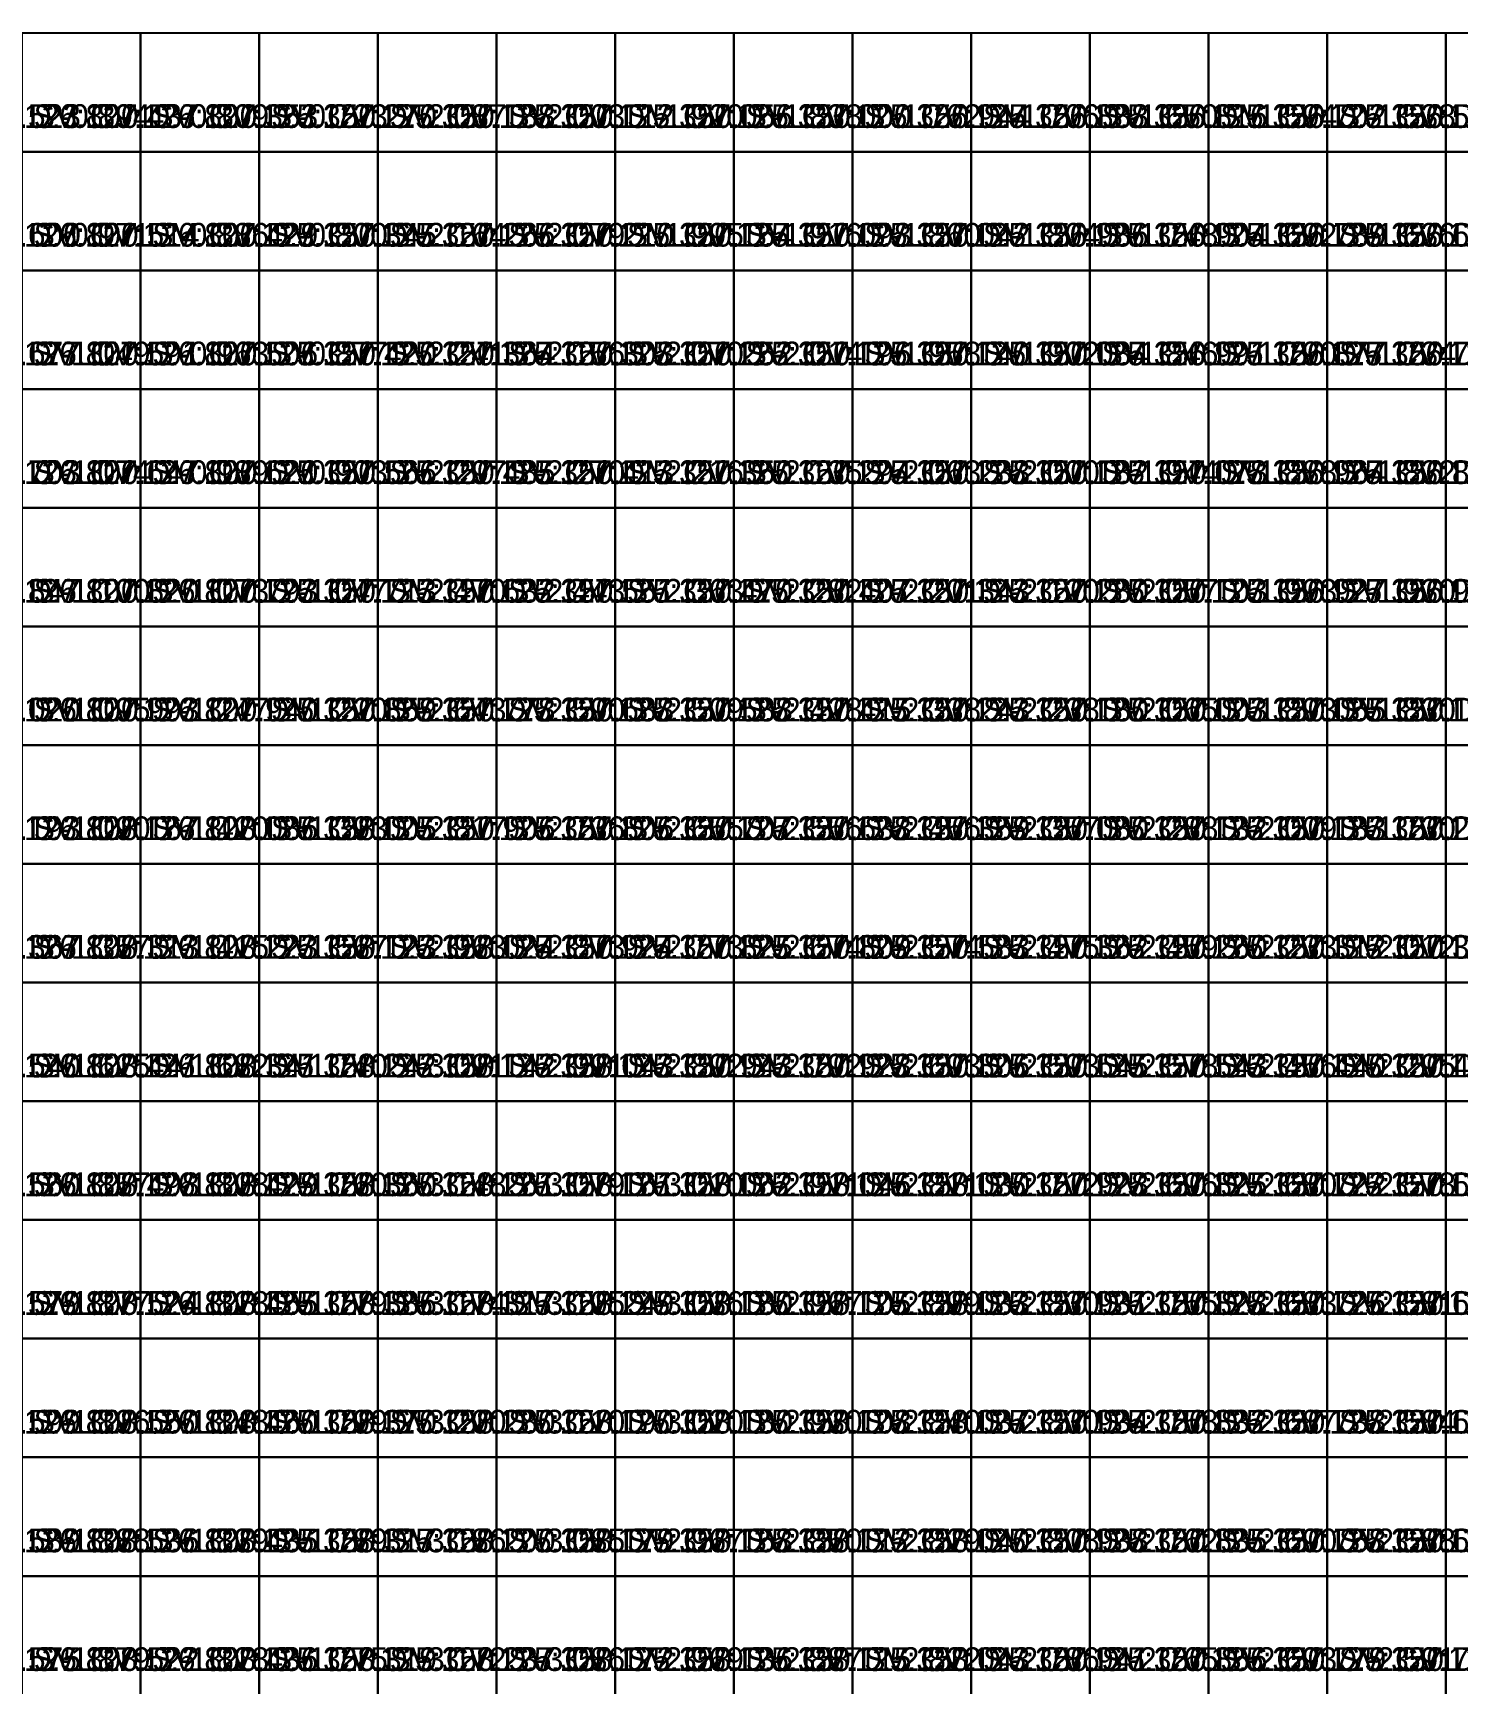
# Model space of a CAD drawing. Header units: metres. Extents: x 287857 to 287981, y 62957 to 63018.
# Drawn here: x 287924.02 to 287936.02, y 62970.93 to 62984.83 of the extents above; entities that cross this region are included whole.
import ezdxf

# ---------------------------------------------------------------- set-up
doc = ezdxf.new("R2010")
doc.units = ezdxf.units.M
doc.layers.add('CORR-CUT', color=7, linetype='Continuous', true_color=0x3b82f6)
doc.layers.add('CORR-DIFF-TXT', color=7, linetype='Continuous', true_color=0xffffff)

msp = doc.modelspace()

# ---------------------------------------------------------------- linework, layer by layer
at = {"layer": 'CORR-CUT'}
for points in [[(287923.925, 62983.831, 127.437), (287924.925, 62983.831, 127.437), (287924.925, 62984.831, 127.437), (287923.925, 62984.831, 127.437), (287923.925, 62983.831, 127.437)], [(287924.925, 62983.831, 127.353), (287925.925, 62983.831, 127.353), (287925.925, 62984.831, 127.353), (287924.925, 62984.831, 127.353), (287924.925, 62983.831, 127.353)], [(287925.925, 62983.831, 127.27), (287926.925, 62983.831, 127.27), (287926.925, 62984.831, 127.27), (287925.925, 62984.831, 127.27), (287925.925, 62983.831, 127.27)], [(287926.925, 62983.831, 127.188), (287927.925, 62983.831, 127.188), (287927.925, 62984.831, 127.188), (287926.925, 62984.831, 127.188), (287926.925, 62983.831, 127.188)], [(287927.925, 62983.831, 127.112), (287928.925, 62983.831, 127.112), (287928.925, 62984.831, 127.112), (287927.925, 62984.831, 127.112), (287927.925, 62983.831, 127.112)], [(287928.925, 62983.831, 127.056), (287929.925, 62983.831, 127.056), (287929.925, 62984.831, 127.056), (287928.925, 62984.831, 127.056), (287928.925, 62983.831, 127.056)], [(287929.925, 62983.831, 127), (287930.925, 62983.831, 127), (287930.925, 62984.831, 127), (287929.925, 62984.831, 127), (287929.925, 62983.831, 127)], [(287930.925, 62983.831, 126.944), (287931.925, 62983.831, 126.944), (287931.925, 62984.831, 126.944), (287930.925, 62984.831, 126.944), (287930.925, 62983.831, 126.944)], [(287931.925, 62983.831, 126.888), (287932.925, 62983.831, 126.888), (287932.925, 62984.831, 126.888), (287931.925, 62984.831, 126.888), (287931.925, 62983.831, 126.888)], [(287932.925, 62983.831, 126.816), (287933.925, 62983.831, 126.816), (287933.925, 62984.831, 126.816), (287932.925, 62984.831, 126.816), (287932.925, 62983.831, 126.816)], [(287933.925, 62983.831, 126.702), (287934.925, 62983.831, 126.702), (287934.925, 62984.831, 126.702), (287933.925, 62984.831, 126.702), (287933.925, 62983.831, 126.702)], [(287934.925, 62983.831, 126.593), (287935.925, 62983.831, 126.593), (287935.925, 62984.831, 126.593), (287934.925, 62984.831, 126.593), (287934.925, 62983.831, 126.593)], [(287935.925, 62983.831, 126.498), (287936.925, 62983.831, 126.498), (287936.925, 62984.831, 126.498), (287935.925, 62984.831, 126.498), (287935.925, 62983.831, 126.498)], [(287923.925, 62982.831, 127.514), (287924.925, 62982.831, 127.514), (287924.925, 62983.831, 127.514), (287923.925, 62983.831, 127.514), (287923.925, 62982.831, 127.514)], [(287924.925, 62982.831, 127.429), (287925.925, 62982.831, 127.429), (287925.925, 62983.831, 127.429), (287924.925, 62983.831, 127.429), (287924.925, 62982.831, 127.429)], [(287925.925, 62982.831, 127.345), (287926.925, 62982.831, 127.345), (287926.925, 62983.831, 127.345), (287925.925, 62983.831, 127.345), (287925.925, 62982.831, 127.345)], [(287926.925, 62982.831, 127.266), (287927.925, 62982.831, 127.266), (287927.925, 62983.831, 127.266), (287926.925, 62983.831, 127.266), (287926.925, 62982.831, 127.266)], [(287927.925, 62982.831, 127.21), (287928.925, 62982.831, 127.21), (287928.925, 62983.831, 127.21), (287927.925, 62983.831, 127.21), (287927.925, 62982.831, 127.21)], [(287928.925, 62982.831, 127.154), (287929.925, 62982.831, 127.154), (287929.925, 62983.831, 127.154), (287928.925, 62983.831, 127.154), (287928.925, 62982.831, 127.154)], [(287929.925, 62982.831, 127.098), (287930.925, 62982.831, 127.098), (287930.925, 62983.831, 127.098), (287929.925, 62983.831, 127.098), (287929.925, 62982.831, 127.098)], [(287930.925, 62982.831, 127.042), (287931.925, 62982.831, 127.042), (287931.925, 62983.831, 127.042), (287930.925, 62983.831, 127.042), (287930.925, 62982.831, 127.042)], [(287931.925, 62982.831, 126.986), (287932.925, 62982.831, 126.986), (287932.925, 62983.831, 126.986), (287931.925, 62983.831, 126.986), (287931.925, 62982.831, 126.986)], [(287932.925, 62982.831, 126.904), (287933.925, 62982.831, 126.904), (287933.925, 62983.831, 126.904), (287932.925, 62983.831, 126.904), (287932.925, 62982.831, 126.904)], [(287933.925, 62982.831, 126.789), (287934.925, 62982.831, 126.789), (287934.925, 62983.831, 126.789), (287933.925, 62983.831, 126.789), (287933.925, 62982.831, 126.789)], [(287934.925, 62982.831, 126.679), (287935.925, 62982.831, 126.679), (287935.925, 62983.831, 126.679), (287934.925, 62983.831, 126.679), (287934.925, 62982.831, 126.679)], [(287935.925, 62982.831, 126.583), (287936.925, 62982.831, 126.583), (287936.925, 62983.831, 126.583), (287935.925, 62983.831, 126.583), (287935.925, 62982.831, 126.583)], [(287923.925, 62981.831, 127.591), (287924.925, 62981.831, 127.591), (287924.925, 62982.831, 127.591), (287923.925, 62982.831, 127.591), (287923.925, 62981.831, 127.591)], [(287924.925, 62981.831, 127.506), (287925.925, 62981.831, 127.506), (287925.925, 62982.831, 127.506), (287924.925, 62982.831, 127.506), (287924.925, 62981.831, 127.506)], [(287925.925, 62981.831, 127.42), (287926.925, 62981.831, 127.42), (287926.925, 62982.831, 127.42), (287925.925, 62982.831, 127.42), (287925.925, 62981.831, 127.42)], [(287926.925, 62981.831, 127.364), (287927.925, 62981.831, 127.364), (287927.925, 62982.831, 127.364), (287926.925, 62982.831, 127.364), (287926.925, 62981.831, 127.364)], [(287927.925, 62981.831, 127.308), (287928.925, 62981.831, 127.308), (287928.925, 62982.831, 127.308), (287927.925, 62982.831, 127.308), (287927.925, 62981.831, 127.308)], [(287928.925, 62981.831, 127.252), (287929.925, 62981.831, 127.252), (287929.925, 62982.831, 127.252), (287928.925, 62982.831, 127.252), (287928.925, 62981.831, 127.252)], [(287929.925, 62981.831, 127.196), (287930.925, 62981.831, 127.196), (287930.925, 62982.831, 127.196), (287929.925, 62982.831, 127.196), (287929.925, 62981.831, 127.196)], [(287930.925, 62981.831, 127.14), (287931.925, 62981.831, 127.14), (287931.925, 62982.831, 127.14), (287930.925, 62982.831, 127.14), (287930.925, 62981.831, 127.14)], [(287931.925, 62981.831, 127.084), (287932.925, 62981.831, 127.084), (287932.925, 62982.831, 127.084), (287931.925, 62982.831, 127.084), (287931.925, 62981.831, 127.084)], [(287932.925, 62981.831, 126.991), (287933.925, 62981.831, 126.991), (287933.925, 62982.831, 126.991), (287932.925, 62982.831, 126.991), (287932.925, 62981.831, 126.991)], [(287933.925, 62981.831, 126.877), (287934.925, 62981.831, 126.877), (287934.925, 62982.831, 126.877), (287933.925, 62982.831, 126.877), (287933.925, 62981.831, 126.877)], [(287934.925, 62981.831, 126.764), (287935.925, 62981.831, 126.764), (287935.925, 62982.831, 126.764), (287934.925, 62982.831, 126.764), (287934.925, 62981.831, 126.764)], [(287935.925, 62981.831, 126.669), (287936.925, 62981.831, 126.669), (287936.925, 62982.831, 126.669), (287935.925, 62982.831, 126.669), (287935.925, 62981.831, 126.669)], [(287923.925, 62980.831, 127.647), (287924.925, 62980.831, 127.647), (287924.925, 62981.831, 127.647), (287923.925, 62981.831, 127.647), (287923.925, 62980.831, 127.647)], [(287924.925, 62980.831, 127.62), (287925.925, 62980.831, 127.62), (287925.925, 62981.831, 127.62), (287924.925, 62981.831, 127.62), (287924.925, 62980.831, 127.62)], [(287925.925, 62980.831, 127.566), (287926.925, 62980.831, 127.566), (287926.925, 62981.831, 127.566), (287925.925, 62981.831, 127.566), (287925.925, 62980.831, 127.566)], [(287926.925, 62980.831, 127.485), (287927.925, 62980.831, 127.485), (287927.925, 62981.831, 127.485), (287926.925, 62981.831, 127.485), (287926.925, 62980.831, 127.485)], [(287927.925, 62980.831, 127.413), (287928.925, 62980.831, 127.413), (287928.925, 62981.831, 127.413), (287927.925, 62981.831, 127.413), (287927.925, 62980.831, 127.413)], [(287928.925, 62980.831, 127.35), (287929.925, 62980.831, 127.35), (287929.925, 62981.831, 127.35), (287928.925, 62981.831, 127.35), (287928.925, 62980.831, 127.35)], [(287929.925, 62980.831, 127.294), (287930.925, 62980.831, 127.294), (287930.925, 62981.831, 127.294), (287929.925, 62981.831, 127.294), (287929.925, 62980.831, 127.294)], [(287930.925, 62980.831, 127.238), (287931.925, 62980.831, 127.238), (287931.925, 62981.831, 127.238), (287930.925, 62981.831, 127.238), (287930.925, 62980.831, 127.238)], [(287931.925, 62980.831, 127.182), (287932.925, 62980.831, 127.182), (287932.925, 62981.831, 127.182), (287931.925, 62981.831, 127.182), (287931.925, 62980.831, 127.182)], [(287932.925, 62980.831, 127.078), (287933.925, 62980.831, 127.078), (287933.925, 62981.831, 127.078), (287932.925, 62981.831, 127.078), (287932.925, 62980.831, 127.078)], [(287933.925, 62980.831, 126.964), (287934.925, 62980.831, 126.964), (287934.925, 62981.831, 126.964), (287933.925, 62981.831, 126.964), (287933.925, 62980.831, 126.964)], [(287934.925, 62980.831, 126.85), (287935.925, 62980.831, 126.85), (287935.925, 62981.831, 126.85), (287934.925, 62981.831, 126.85), (287934.925, 62980.831, 126.85)], [(287935.925, 62980.831, 126.754), (287936.925, 62980.831, 126.754), (287936.925, 62981.831, 126.754), (287935.925, 62981.831, 126.754), (287935.925, 62980.831, 126.754)], [(287923.925, 62979.831, 127.82), (287924.925, 62979.831, 127.82), (287924.925, 62980.831, 127.82), (287923.925, 62980.831, 127.82), (287923.925, 62979.831, 127.82)], [(287924.925, 62979.831, 127.793), (287925.925, 62979.831, 127.793), (287925.925, 62980.831, 127.793), (287924.925, 62980.831, 127.793), (287924.925, 62979.831, 127.793)], [(287925.925, 62979.831, 127.713), (287926.925, 62979.831, 127.713), (287926.925, 62980.831, 127.713), (287925.925, 62980.831, 127.713), (287925.925, 62979.831, 127.713)], [(287926.925, 62979.831, 127.632), (287927.925, 62979.831, 127.632), (287927.925, 62980.831, 127.632), (287926.925, 62980.831, 127.632), (287926.925, 62979.831, 127.632)], [(287927.925, 62979.831, 127.551), (287928.925, 62979.831, 127.551), (287928.925, 62980.831, 127.551), (287927.925, 62980.831, 127.551), (287927.925, 62979.831, 127.551)], [(287928.925, 62979.831, 127.47), (287929.925, 62979.831, 127.47), (287929.925, 62980.831, 127.47), (287928.925, 62980.831, 127.47), (287928.925, 62979.831, 127.47)], [(287929.925, 62979.831, 127.407), (287930.925, 62979.831, 127.407), (287930.925, 62980.831, 127.407), (287929.925, 62980.831, 127.407), (287929.925, 62979.831, 127.407)], [(287930.925, 62979.831, 127.343), (287931.925, 62979.831, 127.343), (287931.925, 62980.831, 127.343), (287930.925, 62980.831, 127.343), (287930.925, 62979.831, 127.343)], [(287931.925, 62979.831, 127.28), (287932.925, 62979.831, 127.28), (287932.925, 62980.831, 127.28), (287931.925, 62980.831, 127.28), (287931.925, 62979.831, 127.28)], [(287932.925, 62979.831, 127.103), (287933.925, 62979.831, 127.103), (287933.925, 62980.831, 127.103), (287932.925, 62980.831, 127.103), (287932.925, 62979.831, 127.103)], [(287933.925, 62979.831, 126.927), (287934.925, 62979.831, 126.927), (287934.925, 62980.831, 126.927), (287933.925, 62980.831, 126.927), (287933.925, 62979.831, 126.927)], [(287934.925, 62979.831, 126.978), (287935.925, 62979.831, 126.978), (287935.925, 62980.831, 126.978), (287934.925, 62980.831, 126.978), (287934.925, 62979.831, 126.978)], [(287935.925, 62979.831, 126.853), (287936.925, 62979.831, 126.853), (287936.925, 62980.831, 126.853), (287935.925, 62980.831, 126.853), (287935.925, 62979.831, 126.853)], [(287923.925, 62978.831, 127.993), (287924.925, 62978.831, 127.993), (287924.925, 62979.831, 127.993), (287923.925, 62979.831, 127.993), (287923.925, 62978.831, 127.993)], [(287924.925, 62978.831, 127.94), (287925.925, 62978.831, 127.94), (287925.925, 62979.831, 127.94), (287924.925, 62979.831, 127.94), (287924.925, 62978.831, 127.94)], [(287925.925, 62978.831, 127.859), (287926.925, 62978.831, 127.859), (287926.925, 62979.831, 127.859), (287925.925, 62979.831, 127.859), (287925.925, 62978.831, 127.859)], [(287926.925, 62978.831, 127.778), (287927.925, 62978.831, 127.778), (287927.925, 62979.831, 127.778), (287926.925, 62979.831, 127.778), (287926.925, 62978.831, 127.778)], [(287927.925, 62978.831, 127.688), (287928.925, 62978.831, 127.688), (287928.925, 62979.831, 127.688), (287927.925, 62979.831, 127.688), (287927.925, 62978.831, 127.688)], [(287928.925, 62978.831, 127.588), (287929.925, 62978.831, 127.588), (287929.925, 62979.831, 127.588), (287928.925, 62979.831, 127.588), (287928.925, 62978.831, 127.588)], [(287929.925, 62978.831, 127.415), (287930.925, 62978.831, 127.415), (287930.925, 62979.831, 127.415), (287929.925, 62979.831, 127.415), (287929.925, 62978.831, 127.415)], [(287930.925, 62978.831, 127.243), (287931.925, 62978.831, 127.243), (287931.925, 62979.831, 127.243), (287930.925, 62979.831, 127.243), (287930.925, 62978.831, 127.243)], [(287931.925, 62978.831, 127.18), (287932.925, 62978.831, 127.18), (287932.925, 62979.831, 127.18), (287931.925, 62979.831, 127.18), (287931.925, 62978.831, 127.18)], [(287932.925, 62978.831, 127.003), (287933.925, 62978.831, 127.003), (287933.925, 62979.831, 127.003), (287932.925, 62979.831, 127.003), (287932.925, 62978.831, 127.003)], [(287933.925, 62978.831, 127.055), (287934.925, 62978.831, 127.055), (287934.925, 62979.831, 127.055), (287933.925, 62979.831, 127.055), (287933.925, 62978.831, 127.055)], [(287934.925, 62978.831, 127.107), (287935.925, 62978.831, 127.107), (287935.925, 62979.831, 127.107), (287934.925, 62979.831, 127.107), (287934.925, 62978.831, 127.107)], [(287935.925, 62978.831, 126.981), (287936.925, 62978.831, 126.981), (287936.925, 62979.831, 126.981), (287935.925, 62979.831, 126.981), (287935.925, 62978.831, 126.981)], [(287923.925, 62977.831, 128.167), (287924.925, 62977.831, 128.167), (287924.925, 62978.831, 128.167), (287923.925, 62978.831, 128.167), (287923.925, 62977.831, 128.167)], [(287924.925, 62977.831, 128.086), (287925.925, 62977.831, 128.086), (287925.925, 62978.831, 128.086), (287924.925, 62978.831, 128.086), (287924.925, 62977.831, 128.086)], [(287925.925, 62977.831, 128.005), (287926.925, 62977.831, 128.005), (287926.925, 62978.831, 128.005), (287925.925, 62978.831, 128.005), (287925.925, 62977.831, 128.005)], [(287926.925, 62977.831, 127.906), (287927.925, 62977.831, 127.906), (287927.925, 62978.831, 127.906), (287926.925, 62978.831, 127.906), (287926.925, 62977.831, 127.906)], [(287927.925, 62977.831, 127.806), (287928.925, 62977.831, 127.806), (287928.925, 62978.831, 127.806), (287927.925, 62978.831, 127.806), (287927.925, 62977.831, 127.806)], [(287928.925, 62977.831, 127.707), (287929.925, 62977.831, 127.707), (287929.925, 62978.831, 127.707), (287928.925, 62978.831, 127.707), (287928.925, 62977.831, 127.707)], [(287929.925, 62977.831, 127.638), (287930.925, 62977.831, 127.638), (287930.925, 62978.831, 127.638), (287929.925, 62978.831, 127.638), (287929.925, 62977.831, 127.638)], [(287930.925, 62977.831, 127.359), (287931.925, 62977.831, 127.359), (287931.925, 62978.831, 127.359), (287930.925, 62978.831, 127.359), (287930.925, 62977.831, 127.359)], [(287931.925, 62977.831, 127.08), (287932.925, 62977.831, 127.08), (287932.925, 62978.831, 127.08), (287931.925, 62978.831, 127.08), (287931.925, 62977.831, 127.08)], [(287932.925, 62977.831, 127.132), (287933.925, 62977.831, 127.132), (287933.925, 62978.831, 127.132), (287932.925, 62978.831, 127.132), (287932.925, 62977.831, 127.132)], [(287933.925, 62977.831, 127.183), (287934.925, 62977.831, 127.183), (287934.925, 62978.831, 127.183), (287933.925, 62978.831, 127.183), (287933.925, 62977.831, 127.183)], [(287934.925, 62977.831, 127.235), (287935.925, 62977.831, 127.235), (287935.925, 62978.831, 127.235), (287934.925, 62978.831, 127.235), (287934.925, 62977.831, 127.235)], [(287935.925, 62977.831, 127.11), (287936.925, 62977.831, 127.11), (287936.925, 62978.831, 127.11), (287935.925, 62978.831, 127.11), (287935.925, 62977.831, 127.11)], [(287923.925, 62976.831, 128.313), (287924.925, 62976.831, 128.313), (287924.925, 62977.831, 128.313), (287923.925, 62977.831, 128.313), (287923.925, 62976.831, 128.313)], [(287924.925, 62976.831, 128.223), (287925.925, 62976.831, 128.223), (287925.925, 62977.831, 128.223), (287924.925, 62977.831, 128.223), (287924.925, 62976.831, 128.223)], [(287925.925, 62976.831, 128.123), (287926.925, 62976.831, 128.123), (287926.925, 62977.831, 128.123), (287925.925, 62977.831, 128.123), (287925.925, 62976.831, 128.123)], [(287926.925, 62976.831, 128.024), (287927.925, 62976.831, 128.024), (287927.925, 62977.831, 128.024), (287926.925, 62977.831, 128.024), (287926.925, 62976.831, 128.024)], [(287927.925, 62976.831, 127.924), (287928.925, 62976.831, 127.924), (287928.925, 62977.831, 127.924), (287927.925, 62977.831, 127.924), (287927.925, 62976.831, 127.924)], [(287928.925, 62976.831, 127.825), (287929.925, 62976.831, 127.825), (287929.925, 62977.831, 127.825), (287928.925, 62977.831, 127.825), (287928.925, 62976.831, 127.825)], [(287929.925, 62976.831, 127.809), (287930.925, 62976.831, 127.809), (287930.925, 62977.831, 127.809), (287929.925, 62977.831, 127.809), (287929.925, 62976.831, 127.809)], [(287930.925, 62976.831, 127.583), (287931.925, 62976.831, 127.583), (287931.925, 62977.831, 127.583), (287930.925, 62977.831, 127.583), (287930.925, 62976.831, 127.583)], [(287931.925, 62976.831, 127.362), (287932.925, 62976.831, 127.362), (287932.925, 62977.831, 127.362), (287931.925, 62977.831, 127.362), (287931.925, 62976.831, 127.362)], [(287932.925, 62976.831, 127.26), (287933.925, 62976.831, 127.26), (287933.925, 62977.831, 127.26), (287932.925, 62977.831, 127.26), (287932.925, 62976.831, 127.26)], [(287933.925, 62976.831, 127.312), (287934.925, 62976.831, 127.312), (287934.925, 62977.831, 127.312), (287933.925, 62977.831, 127.312), (287933.925, 62976.831, 127.312)], [(287934.925, 62976.831, 127.363), (287935.925, 62976.831, 127.363), (287935.925, 62977.831, 127.363), (287934.925, 62977.831, 127.363), (287934.925, 62976.831, 127.363)], [(287935.925, 62976.831, 127.238), (287936.925, 62976.831, 127.238), (287936.925, 62977.831, 127.238), (287935.925, 62977.831, 127.238), (287935.925, 62976.831, 127.238)], [(287923.925, 62975.831, 128.441), (287924.925, 62975.831, 128.441), (287924.925, 62976.831, 128.441), (287923.925, 62976.831, 128.441), (287923.925, 62975.831, 128.441)], [(287924.925, 62975.831, 128.341), (287925.925, 62975.831, 128.341), (287925.925, 62976.831, 128.341), (287924.925, 62976.831, 128.341), (287924.925, 62975.831, 128.341)], [(287925.925, 62975.831, 128.242), (287926.925, 62975.831, 128.242), (287926.925, 62976.831, 128.242), (287925.925, 62976.831, 128.242), (287925.925, 62975.831, 128.242)], [(287926.925, 62975.831, 128.142), (287927.925, 62975.831, 128.142), (287927.925, 62976.831, 128.142), (287926.925, 62976.831, 128.142), (287926.925, 62975.831, 128.142)], [(287927.925, 62975.831, 128.043), (287928.925, 62975.831, 128.043), (287928.925, 62976.831, 128.043), (287927.925, 62976.831, 128.043), (287927.925, 62975.831, 128.043)], [(287928.925, 62975.831, 127.943), (287929.925, 62975.831, 127.943), (287929.925, 62976.831, 127.943), (287928.925, 62976.831, 127.943), (287928.925, 62975.831, 127.943)], [(287929.925, 62975.831, 127.928), (287930.925, 62975.831, 127.928), (287930.925, 62976.831, 127.928), (287929.925, 62976.831, 127.928), (287929.925, 62975.831, 127.928)], [(287930.925, 62975.831, 127.806), (287931.925, 62975.831, 127.806), (287931.925, 62976.831, 127.806), (287930.925, 62976.831, 127.806), (287930.925, 62975.831, 127.806)], [(287931.925, 62975.831, 127.645), (287932.925, 62975.831, 127.645), (287932.925, 62976.831, 127.645), (287931.925, 62976.831, 127.645), (287931.925, 62975.831, 127.645)], [(287932.925, 62975.831, 127.543), (287933.925, 62975.831, 127.543), (287933.925, 62976.831, 127.543), (287932.925, 62976.831, 127.543), (287932.925, 62975.831, 127.543)], [(287933.925, 62975.831, 127.44), (287934.925, 62975.831, 127.44), (287934.925, 62976.831, 127.44), (287933.925, 62976.831, 127.44), (287933.925, 62975.831, 127.44)], [(287934.925, 62975.831, 127.492), (287935.925, 62975.831, 127.492), (287935.925, 62976.831, 127.492), (287934.925, 62976.831, 127.492), (287934.925, 62975.831, 127.492)], [(287935.925, 62975.831, 127.366), (287936.925, 62975.831, 127.366), (287936.925, 62976.831, 127.366), (287935.925, 62976.831, 127.366), (287935.925, 62975.831, 127.366)], [(287923.925, 62974.831, 128.498), (287924.925, 62974.831, 128.498), (287924.925, 62975.831, 128.498), (287923.925, 62975.831, 128.498), (287923.925, 62974.831, 128.498)], [(287924.925, 62974.831, 128.429), (287925.925, 62974.831, 128.429), (287925.925, 62975.831, 128.429), (287924.925, 62975.831, 128.429), (287924.925, 62974.831, 128.429)], [(287925.925, 62974.831, 128.36), (287926.925, 62974.831, 128.36), (287926.925, 62975.831, 128.36), (287925.925, 62975.831, 128.36), (287925.925, 62974.831, 128.36)], [(287926.925, 62974.831, 128.261), (287927.925, 62974.831, 128.261), (287927.925, 62975.831, 128.261), (287926.925, 62975.831, 128.261), (287926.925, 62974.831, 128.261)], [(287927.925, 62974.831, 128.161), (287928.925, 62974.831, 128.161), (287928.925, 62975.831, 128.161), (287927.925, 62975.831, 128.161), (287927.925, 62974.831, 128.161)], [(287928.925, 62974.831, 128.062), (287929.925, 62974.831, 128.062), (287929.925, 62975.831, 128.062), (287928.925, 62975.831, 128.062), (287928.925, 62974.831, 128.062)], [(287929.925, 62974.831, 128.046), (287930.925, 62974.831, 128.046), (287930.925, 62975.831, 128.046), (287929.925, 62975.831, 128.046), (287929.925, 62974.831, 128.046)], [(287930.925, 62974.831, 128.03), (287931.925, 62974.831, 128.03), (287931.925, 62975.831, 128.03), (287930.925, 62975.831, 128.03), (287930.925, 62974.831, 128.03)], [(287931.925, 62974.831, 127.928), (287932.925, 62974.831, 127.928), (287932.925, 62975.831, 127.928), (287931.925, 62975.831, 127.928), (287931.925, 62974.831, 127.928)], [(287932.925, 62974.831, 127.825), (287933.925, 62974.831, 127.825), (287933.925, 62975.831, 127.825), (287932.925, 62975.831, 127.825), (287932.925, 62974.831, 127.825)], [(287933.925, 62974.831, 127.722), (287934.925, 62974.831, 127.722), (287934.925, 62975.831, 127.722), (287933.925, 62975.831, 127.722), (287933.925, 62974.831, 127.722)], [(287934.925, 62974.831, 127.62), (287935.925, 62974.831, 127.62), (287935.925, 62975.831, 127.62), (287934.925, 62975.831, 127.62), (287934.925, 62974.831, 127.62)], [(287935.925, 62974.831, 127.486), (287936.925, 62974.831, 127.486), (287936.925, 62975.831, 127.486), (287935.925, 62975.831, 127.486), (287935.925, 62974.831, 127.486)], [(287923.925, 62973.831, 128.524), (287924.925, 62973.831, 128.524), (287924.925, 62974.831, 128.524), (287923.925, 62974.831, 128.524), (287923.925, 62973.831, 128.524)], [(287924.925, 62973.831, 128.455), (287925.925, 62973.831, 128.455), (287925.925, 62974.831, 128.455), (287924.925, 62974.831, 128.455), (287924.925, 62973.831, 128.455)], [(287925.925, 62973.831, 128.386), (287926.925, 62973.831, 128.386), (287926.925, 62974.831, 128.386), (287925.925, 62974.831, 128.386), (287925.925, 62973.831, 128.386)], [(287926.925, 62973.831, 128.317), (287927.925, 62973.831, 128.317), (287927.925, 62974.831, 128.317), (287926.925, 62974.831, 128.317), (287926.925, 62973.831, 128.317)], [(287927.925, 62973.831, 128.249), (287928.925, 62973.831, 128.249), (287928.925, 62974.831, 128.249), (287927.925, 62974.831, 128.249), (287927.925, 62973.831, 128.249)], [(287928.925, 62973.831, 128.18), (287929.925, 62973.831, 128.18), (287929.925, 62974.831, 128.18), (287928.925, 62974.831, 128.18), (287928.925, 62973.831, 128.18)], [(287929.925, 62973.831, 128.105), (287930.925, 62973.831, 128.105), (287930.925, 62974.831, 128.105), (287929.925, 62974.831, 128.105), (287929.925, 62973.831, 128.105)], [(287930.925, 62973.831, 128.033), (287931.925, 62973.831, 128.033), (287931.925, 62974.831, 128.033), (287930.925, 62974.831, 128.033), (287930.925, 62973.831, 128.033)], [(287931.925, 62973.831, 127.931), (287932.925, 62973.831, 127.931), (287932.925, 62974.831, 127.931), (287931.925, 62974.831, 127.931), (287931.925, 62973.831, 127.931)], [(287932.925, 62973.831, 127.828), (287933.925, 62973.831, 127.828), (287933.925, 62974.831, 127.828), (287932.925, 62974.831, 127.828), (287932.925, 62973.831, 127.828)], [(287933.925, 62973.831, 127.726), (287934.925, 62973.831, 127.726), (287934.925, 62974.831, 127.726), (287933.925, 62974.831, 127.726), (287933.925, 62973.831, 127.726)], [(287934.925, 62973.831, 127.641), (287935.925, 62973.831, 127.641), (287935.925, 62974.831, 127.641), (287934.925, 62974.831, 127.641), (287934.925, 62973.831, 127.641)], [(287935.925, 62973.831, 127.564), (287936.925, 62973.831, 127.564), (287936.925, 62974.831, 127.564), (287935.925, 62974.831, 127.564), (287935.925, 62973.831, 127.564)], [(287923.925, 62972.831, 128.55), (287924.925, 62972.831, 128.55), (287924.925, 62973.831, 128.55), (287923.925, 62973.831, 128.55), (287923.925, 62972.831, 128.55)], [(287924.925, 62972.831, 128.46), (287925.925, 62972.831, 128.46), (287925.925, 62973.831, 128.46), (287924.925, 62973.831, 128.46), (287924.925, 62972.831, 128.46)], [(287925.925, 62972.831, 128.37), (287926.925, 62972.831, 128.37), (287926.925, 62973.831, 128.37), (287925.925, 62973.831, 128.37), (287925.925, 62972.831, 128.37)], [(287926.925, 62972.831, 128.28), (287927.925, 62972.831, 128.28), (287927.925, 62973.831, 128.28), (287926.925, 62973.831, 128.28), (287926.925, 62972.831, 128.28)], [(287927.925, 62972.831, 128.19), (287928.925, 62972.831, 128.19), (287928.925, 62973.831, 128.19), (287927.925, 62973.831, 128.19), (287927.925, 62972.831, 128.19)], [(287928.925, 62972.831, 128.18), (287929.925, 62972.831, 128.18), (287929.925, 62973.831, 128.18), (287928.925, 62973.831, 128.18), (287928.925, 62972.831, 128.18)], [(287929.925, 62972.831, 128.108), (287930.925, 62972.831, 128.108), (287930.925, 62973.831, 128.108), (287929.925, 62973.831, 128.108), (287929.925, 62972.831, 128.108)], [(287930.925, 62972.831, 128.037), (287931.925, 62972.831, 128.037), (287931.925, 62973.831, 128.037), (287930.925, 62973.831, 128.037), (287930.925, 62972.831, 128.037)], [(287931.925, 62972.831, 127.934), (287932.925, 62972.831, 127.934), (287932.925, 62973.831, 127.934), (287931.925, 62973.831, 127.934), (287931.925, 62972.831, 127.934)], [(287932.925, 62972.831, 127.832), (287933.925, 62972.831, 127.832), (287933.925, 62973.831, 127.832), (287932.925, 62973.831, 127.832), (287932.925, 62972.831, 127.832)], [(287933.925, 62972.831, 127.738), (287934.925, 62972.831, 127.738), (287934.925, 62973.831, 127.738), (287933.925, 62973.831, 127.738), (287933.925, 62972.831, 127.738)], [(287934.925, 62972.831, 127.661), (287935.925, 62972.831, 127.661), (287935.925, 62973.831, 127.661), (287934.925, 62973.831, 127.661), (287934.925, 62972.831, 127.661)], [(287935.925, 62972.831, 127.585), (287936.925, 62972.831, 127.585), (287936.925, 62973.831, 127.585), (287935.925, 62973.831, 127.585), (287935.925, 62972.831, 127.585)], [(287923.925, 62971.831, 128.536), (287924.925, 62971.831, 128.536), (287924.925, 62972.831, 128.536), (287923.925, 62972.831, 128.536), (287923.925, 62971.831, 128.536)], [(287924.925, 62971.831, 128.435), (287925.925, 62971.831, 128.435), (287925.925, 62972.831, 128.435), (287924.925, 62972.831, 128.435), (287924.925, 62971.831, 128.435)], [(287925.925, 62971.831, 128.317), (287926.925, 62971.831, 128.317), (287926.925, 62972.831, 128.317), (287925.925, 62972.831, 128.317), (287925.925, 62971.831, 128.317)], [(287926.925, 62971.831, 128.2), (287927.925, 62971.831, 128.2), (287927.925, 62972.831, 128.2), (287926.925, 62972.831, 128.2), (287926.925, 62971.831, 128.2)], [(287927.925, 62971.831, 128.179), (287928.925, 62971.831, 128.179), (287928.925, 62972.831, 128.179), (287927.925, 62972.831, 128.179), (287927.925, 62971.831, 128.179)], [(287928.925, 62971.831, 128.158), (287929.925, 62971.831, 128.158), (287929.925, 62972.831, 128.158), (287928.925, 62972.831, 128.158), (287928.925, 62971.831, 128.158)], [(287929.925, 62971.831, 128.112), (287930.925, 62971.831, 128.112), (287930.925, 62972.831, 128.112), (287929.925, 62972.831, 128.112), (287929.925, 62971.831, 128.112)], [(287930.925, 62971.831, 128.04), (287931.925, 62971.831, 128.04), (287931.925, 62972.831, 128.04), (287930.925, 62972.831, 128.04), (287930.925, 62971.831, 128.04)], [(287931.925, 62971.831, 127.938), (287932.925, 62971.831, 127.938), (287932.925, 62972.831, 127.938), (287931.925, 62972.831, 127.938), (287931.925, 62971.831, 127.938)], [(287932.925, 62971.831, 127.835), (287933.925, 62971.831, 127.835), (287933.925, 62972.831, 127.835), (287932.925, 62972.831, 127.835), (287932.925, 62971.831, 127.835)], [(287933.925, 62971.831, 127.758), (287934.925, 62971.831, 127.758), (287934.925, 62972.831, 127.758), (287933.925, 62972.831, 127.758), (287933.925, 62971.831, 127.758)], [(287934.925, 62971.831, 127.682), (287935.925, 62971.831, 127.682), (287935.925, 62972.831, 127.682), (287934.925, 62972.831, 127.682), (287934.925, 62971.831, 127.682)], [(287935.925, 62971.831, 127.605), (287936.925, 62971.831, 127.605), (287936.925, 62972.831, 127.605), (287935.925, 62972.831, 127.605), (287935.925, 62971.831, 127.605)], [(287923.925, 62970.831, 128.522), (287924.925, 62970.831, 128.522), (287924.925, 62971.831, 128.522), (287923.925, 62971.831, 128.522), (287923.925, 62970.831, 128.522)], [(287924.925, 62970.831, 128.436), (287925.925, 62970.831, 128.436), (287925.925, 62971.831, 128.436), (287924.925, 62971.831, 128.436), (287924.925, 62970.831, 128.436)], [(287925.925, 62970.831, 128.319), (287926.925, 62970.831, 128.319), (287926.925, 62971.831, 128.319), (287925.925, 62971.831, 128.319), (287925.925, 62970.831, 128.319)], [(287926.925, 62970.831, 128.237), (287927.925, 62970.831, 128.237), (287927.925, 62971.831, 128.237), (287926.925, 62971.831, 128.237), (287926.925, 62970.831, 128.237)], [(287927.925, 62970.831, 128.172), (287928.925, 62970.831, 128.172), (287928.925, 62971.831, 128.172), (287927.925, 62971.831, 128.172), (287927.925, 62970.831, 128.172)], [(287928.925, 62970.831, 128.136), (287929.925, 62970.831, 128.136), (287929.925, 62971.831, 128.136), (287928.925, 62971.831, 128.136), (287928.925, 62970.831, 128.136)], [(287929.925, 62970.831, 128.115), (287930.925, 62970.831, 128.115), (287930.925, 62971.831, 128.115), (287929.925, 62971.831, 128.115), (287929.925, 62970.831, 128.115)], [(287930.925, 62970.831, 128.043), (287931.925, 62970.831, 128.043), (287931.925, 62971.831, 128.043), (287930.925, 62971.831, 128.043), (287930.925, 62970.831, 128.043)], [(287931.925, 62970.831, 127.941), (287932.925, 62970.831, 127.941), (287932.925, 62971.831, 127.941), (287931.925, 62971.831, 127.941), (287931.925, 62970.831, 127.941)], [(287932.925, 62970.831, 127.856), (287933.925, 62970.831, 127.856), (287933.925, 62971.831, 127.856), (287932.925, 62971.831, 127.856), (287932.925, 62970.831, 127.856)], [(287933.925, 62970.831, 127.779), (287934.925, 62970.831, 127.779), (287934.925, 62971.831, 127.779), (287933.925, 62971.831, 127.779), (287933.925, 62970.831, 127.779)], [(287934.925, 62970.831, 127.702), (287935.925, 62970.831, 127.702), (287935.925, 62971.831, 127.702), (287934.925, 62971.831, 127.702), (287934.925, 62970.831, 127.702)], [(287935.925, 62970.831, 127.626), (287936.925, 62970.831, 127.626), (287936.925, 62971.831, 127.626), (287935.925, 62971.831, 127.626), (287935.925, 62970.831, 127.626)]]:
    msp.add_polyline3d(points, dxfattribs=at)

# ---------------------------------------------------------------- texts
at = {"layer": 'CORR-DIFF-TXT'}
for s, p in [('SV:127.694 CV:126.800 D:-0.894', (287921.025, 62984.031, 127.694)), ('SV:127.609 CV:126.800 D:-0.809', (287922.025, 62984.031, 127.609)), ('SV:127.523 CV:126.800 D:-0.723', (287923.025, 62984.031, 127.523)), ('SV:127.437 CV:125.350 D:-2.087', (287924.025, 62984.031, 127.437)), ('SV:127.353 CV:125.350 D:-2.003', (287925.025, 62984.031, 127.353)), ('SV:127.270 CV:125.350 D:-1.920', (287926.025, 62984.031, 127.27)), ('SV:127.188 CV:125.350 D:-1.838', (287927.025, 62984.031, 127.188)), ('SV:127.112 CV:125.350 D:-1.762', (287928.025, 62984.031, 127.112)), ('SV:127.056 CV:125.350 D:-1.706', (287929.025, 62984.031, 127.056)), ('SV:127.000 CV:125.350 D:-1.650', (287930.025, 62984.031, 127)), ('SV:126.944 CV:125.350 D:-1.594', (287931.025, 62984.031, 126.944)), ('SV:126.888 CV:125.350 D:-1.538', (287932.025, 62984.031, 126.888)), ('SV:126.816 CV:125.350 D:-1.466', (287933.025, 62984.031, 126.816)), ('SV:126.702 CV:125.350 D:-1.352', (287934.025, 62984.031, 126.702)), ('SV:126.593 CV:125.050 D:-1.543', (287935.025, 62984.031, 126.593)), ('SV:127.771 CV:126.800 D:-0.971', (287921.025, 62983.031, 127.771)), ('SV:127.686 CV:126.800 D:-0.886', (287922.025, 62983.031, 127.686)), ('SV:127.600 CV:126.800 D:-0.800', (287923.025, 62983.031, 127.6)), ('SV:127.514 CV:125.350 D:-2.164', (287924.025, 62983.031, 127.514)), ('SV:127.429 CV:125.350 D:-2.079', (287925.025, 62983.031, 127.429)), ('SV:127.345 CV:125.350 D:-1.995', (287926.025, 62983.031, 127.345)), ('SV:127.266 CV:125.350 D:-1.916', (287927.025, 62983.031, 127.266)), ('SV:127.210 CV:125.350 D:-1.860', (287928.025, 62983.031, 127.21)), ('SV:127.154 CV:125.350 D:-1.804', (287929.025, 62983.031, 127.154)), ('SV:127.098 CV:125.350 D:-1.748', (287930.025, 62983.031, 127.098)), ('SV:127.042 CV:125.350 D:-1.692', (287931.025, 62983.031, 127.042)), ('SV:126.986 CV:125.350 D:-1.636', (287932.025, 62983.031, 126.986)), ('SV:126.904 CV:125.350 D:-1.554', (287933.025, 62983.031, 126.904)), ('SV:126.789 CV:125.350 D:-1.439', (287934.025, 62983.031, 126.789)), ('SV:126.679 CV:125.050 D:-1.629', (287935.025, 62983.031, 126.679)), ('SV:127.849 CV:126.800 D:-1.049', (287921.025, 62982.031, 127.849)), ('SV:127.763 CV:126.800 D:-0.963', (287922.025, 62982.031, 127.763)), ('SV:127.677 CV:126.800 D:-0.877', (287923.025, 62982.031, 127.677)), ('SV:127.591 CV:125.350 D:-2.241', (287924.025, 62982.031, 127.591)), ('SV:127.506 CV:125.350 D:-2.156', (287925.025, 62982.031, 127.506)), ('SV:127.420 CV:125.350 D:-2.070', (287926.025, 62982.031, 127.42)), ('SV:127.364 CV:125.350 D:-2.014', (287927.025, 62982.031, 127.364)), ('SV:127.308 CV:125.350 D:-1.958', (287928.025, 62982.031, 127.308)), ('SV:127.252 CV:125.350 D:-1.902', (287929.025, 62982.031, 127.252)), ('SV:127.196 CV:125.350 D:-1.846', (287930.025, 62982.031, 127.196)), ('SV:127.140 CV:125.350 D:-1.790', (287931.025, 62982.031, 127.14)), ('SV:127.084 CV:125.350 D:-1.734', (287932.025, 62982.031, 127.084)), ('SV:126.991 CV:125.350 D:-1.641', (287933.025, 62982.031, 126.991)), ('SV:126.877 CV:125.350 D:-1.527', (287934.025, 62982.031, 126.877)), ('SV:126.764 CV:125.050 D:-1.714', (287935.025, 62982.031, 126.764)), ('SV:127.874 CV:126.800 D:-1.074', (287921.025, 62981.031, 127.874)), ('SV:127.789 CV:126.800 D:-0.989', (287922.025, 62981.031, 127.789)), ('SV:127.703 CV:126.800 D:-0.903', (287923.025, 62981.031, 127.703)), ('SV:127.647 CV:125.350 D:-2.297', (287924.025, 62981.031, 127.647)), ('SV:127.620 CV:125.350 D:-2.270', (287925.025, 62981.031, 127.62)), ('SV:127.566 CV:125.350 D:-2.216', (287926.025, 62981.031, 127.566)), ('SV:127.485 CV:125.350 D:-2.135', (287927.025, 62981.031, 127.485)), ('SV:127.413 CV:125.350 D:-2.063', (287928.025, 62981.031, 127.413)), ('SV:127.350 CV:125.350 D:-2.000', (287929.025, 62981.031, 127.35)), ('SV:127.294 CV:125.350 D:-1.944', (287930.025, 62981.031, 127.294)), ('SV:127.238 CV:125.350 D:-1.888', (287931.025, 62981.031, 127.238)), ('SV:127.182 CV:125.350 D:-1.832', (287932.025, 62981.031, 127.182)), ('SV:127.078 CV:125.350 D:-1.728', (287933.025, 62981.031, 127.078)), ('SV:126.964 CV:125.350 D:-1.614', (287934.025, 62981.031, 126.964)), ('SV:126.850 CV:125.050 D:-1.800', (287935.025, 62981.031, 126.85)), ('SV:127.900 CV:126.800 D:-1.100', (287921.025, 62980.031, 127.9)), ('SV:127.873 CV:126.800 D:-1.073', (287922.025, 62980.031, 127.873)), ('SV:127.847 CV:126.800 D:-1.047', (287923.025, 62980.031, 127.847)), ('SV:127.820 CV:125.350 D:-2.470', (287924.025, 62980.031, 127.82)), ('SV:127.793 CV:125.350 D:-2.443', (287925.025, 62980.031, 127.793)), ('SV:127.713 CV:125.350 D:-2.363', (287926.025, 62980.031, 127.713)), ('SV:127.632 CV:125.350 D:-2.282', (287927.025, 62980.031, 127.632)), ('SV:127.551 CV:125.350 D:-2.201', (287928.025, 62980.031, 127.551)), ('SV:127.470 CV:125.350 D:-2.120', (287929.025, 62980.031, 127.47)), ('SV:127.407 CV:125.350 D:-2.057', (287930.025, 62980.031, 127.407)), ('SV:127.343 CV:125.350 D:-1.993', (287931.025, 62980.031, 127.343)), ('SV:127.280 CV:125.350 D:-1.930', (287932.025, 62980.031, 127.28)), ('SV:127.103 CV:125.350 D:-1.753', (287933.025, 62980.031, 127.103)), ('SV:126.927 CV:125.350 D:-1.577', (287934.025, 62980.031, 126.927)), ('SV:126.978 CV:125.050 D:-1.928', (287935.025, 62980.031, 126.978)), ('SV:127.895 CV:126.800 D:-1.095', (287921.025, 62979.031, 127.895)), ('SV:128.047 CV:126.800 D:-1.247', (287922.025, 62979.031, 128.047)), ('SV:128.020 CV:126.800 D:-1.220', (287923.025, 62979.031, 128.02)), ('SV:127.993 CV:125.350 D:-2.643', (287924.025, 62979.031, 127.993)), ('SV:127.940 CV:125.350 D:-2.590', (287925.025, 62979.031, 127.94)), ('SV:127.859 CV:125.350 D:-2.509', (287926.025, 62979.031, 127.859)), ('SV:127.778 CV:125.350 D:-2.428', (287927.025, 62979.031, 127.778)), ('SV:127.688 CV:125.350 D:-2.338', (287928.025, 62979.031, 127.688)), ('SV:127.588 CV:125.350 D:-2.238', (287929.025, 62979.031, 127.588)), ('SV:127.415 CV:125.350 D:-2.065', (287930.025, 62979.031, 127.415)), ('SV:127.243 CV:125.350 D:-1.893', (287931.025, 62979.031, 127.243)), ('SV:127.180 CV:125.350 D:-1.830', (287932.025, 62979.031, 127.18)), ('SV:127.003 CV:125.350 D:-1.653', (287933.025, 62979.031, 127.003)), ('SV:127.055 CV:125.350 D:-1.705', (287934.025, 62979.031, 127.055)), ('SV:127.107 CV:125.050 D:-2.057', (287935.025, 62979.031, 127.107)), ('SV:127.890 CV:126.800 D:-1.090', (287921.025, 62978.031, 127.89)), ('SV:128.220 CV:126.800 D:-1.420', (287922.025, 62978.031, 128.22)), ('SV:128.193 CV:126.800 D:-1.393', (287923.025, 62978.031, 128.193)), ('SV:128.167 CV:125.350 D:-2.817', (287924.025, 62978.031, 128.167)), ('SV:128.086 CV:125.350 D:-2.736', (287925.025, 62978.031, 128.086)), ('SV:128.005 CV:125.350 D:-2.655', (287926.025, 62978.031, 128.005)), ('SV:127.906 CV:125.350 D:-2.556', (287927.025, 62978.031, 127.906)), ('SV:127.806 CV:125.350 D:-2.456', (287928.025, 62978.031, 127.806)), ('SV:127.707 CV:125.350 D:-2.357', (287929.025, 62978.031, 127.707)), ('SV:127.638 CV:125.350 D:-2.288', (287930.025, 62978.031, 127.638)), ('SV:127.359 CV:125.350 D:-2.009', (287931.025, 62978.031, 127.359)), ('SV:127.080 CV:125.350 D:-1.730', (287932.025, 62978.031, 127.08)), ('SV:127.132 CV:125.350 D:-1.782', (287933.025, 62978.031, 127.132)), ('SV:127.183 CV:125.350 D:-1.833', (287934.025, 62978.031, 127.183)), ('SV:127.235 CV:125.050 D:-2.185', (287935.025, 62978.031, 127.235)), ('SV:128.157 CV:126.800 D:-1.357', (287921.025, 62977.031, 128.157)), ('SV:128.215 CV:126.800 D:-1.415', (287922.025, 62977.031, 128.215)), ('SV:128.367 CV:126.800 D:-1.567', (287923.025, 62977.031, 128.367)), ('SV:128.313 CV:125.350 D:-2.963', (287924.025, 62977.031, 128.313)), ('SV:128.223 CV:125.350 D:-2.873', (287925.025, 62977.031, 128.223)), ('SV:128.123 CV:125.350 D:-2.773', (287926.025, 62977.031, 128.123)), ('SV:128.024 CV:125.350 D:-2.674', (287927.025, 62977.031, 128.024)), ('SV:127.924 CV:125.350 D:-2.574', (287928.025, 62977.031, 127.924)), ('SV:127.825 CV:125.350 D:-2.475', (287929.025, 62977.031, 127.825)), ('SV:127.809 CV:125.350 D:-2.459', (287930.025, 62977.031, 127.809)), ('SV:127.583 CV:125.350 D:-2.233', (287931.025, 62977.031, 127.583)), ('SV:127.362 CV:125.350 D:-2.012', (287932.025, 62977.031, 127.362)), ('SV:127.260 CV:125.350 D:-1.910', (287933.025, 62977.031, 127.26)), ('SV:127.312 CV:125.350 D:-1.962', (287934.025, 62977.031, 127.312)), ('SV:127.363 CV:125.050 D:-2.313', (287935.025, 62977.031, 127.363)), ('SV:128.425 CV:126.800 D:-1.625', (287921.025, 62976.031, 128.425)), ('SV:128.482 CV:126.800 D:-1.682', (287922.025, 62976.031, 128.482)), ('SV:128.540 CV:126.800 D:-1.740', (287923.025, 62976.031, 128.54)), ('SV:128.441 CV:125.350 D:-3.091', (287924.025, 62976.031, 128.441)), ('SV:128.341 CV:125.350 D:-2.991', (287925.025, 62976.031, 128.341)), ('SV:128.242 CV:125.350 D:-2.892', (287926.025, 62976.031, 128.242)), ('SV:128.142 CV:125.350 D:-2.792', (287927.025, 62976.031, 128.142)), ('SV:128.043 CV:125.350 D:-2.693', (287928.025, 62976.031, 128.043)), ('SV:127.943 CV:125.350 D:-2.593', (287929.025, 62976.031, 127.943)), ('SV:127.928 CV:125.350 D:-2.578', (287930.025, 62976.031, 127.928)), ('SV:127.806 CV:125.350 D:-2.456', (287931.025, 62976.031, 127.806)), ('SV:127.645 CV:125.350 D:-2.295', (287932.025, 62976.031, 127.645)), ('SV:127.543 CV:125.350 D:-2.193', (287933.025, 62976.031, 127.543)), ('SV:127.440 CV:125.350 D:-2.090', (287934.025, 62976.031, 127.44)), ('SV:127.492 CV:125.050 D:-2.442', (287935.025, 62976.031, 127.492)), ('SV:128.657 CV:126.800 D:-1.857', (287921.025, 62975.031, 128.657)), ('SV:128.608 CV:126.800 D:-1.808', (287922.025, 62975.031, 128.608)), ('SV:128.560 CV:126.800 D:-1.760', (287923.025, 62975.031, 128.56)), ('SV:128.498 CV:125.350 D:-3.148', (287924.025, 62975.031, 128.498)), ('SV:128.429 CV:125.350 D:-3.079', (287925.025, 62975.031, 128.429)), ('SV:128.360 CV:125.350 D:-3.010', (287926.025, 62975.031, 128.36)), ('SV:128.261 CV:125.350 D:-2.911', (287927.025, 62975.031, 128.261)), ('SV:128.161 CV:125.350 D:-2.811', (287928.025, 62975.031, 128.161)), ('SV:128.062 CV:125.350 D:-2.712', (287929.025, 62975.031, 128.062)), ('SV:128.046 CV:125.350 D:-2.696', (287930.025, 62975.031, 128.046)), ('SV:128.030 CV:125.350 D:-2.680', (287931.025, 62975.031, 128.03)), ('SV:127.928 CV:125.350 D:-2.578', (287932.025, 62975.031, 127.928)), ('SV:127.825 CV:125.350 D:-2.475', (287933.025, 62975.031, 127.825)), ('SV:127.722 CV:125.350 D:-2.372', (287934.025, 62975.031, 127.722)), ('SV:127.620 CV:125.050 D:-2.570', (287935.025, 62975.031, 127.62)), ('SV:128.677 CV:126.800 D:-1.877', (287921.025, 62974.031, 128.677)), ('SV:128.628 CV:126.800 D:-1.828', (287922.025, 62974.031, 128.628)), ('SV:128.579 CV:126.800 D:-1.779', (287923.025, 62974.031, 128.579)), ('SV:128.524 CV:125.350 D:-3.174', (287924.025, 62974.031, 128.524)), ('SV:128.455 CV:125.350 D:-3.105', (287925.025, 62974.031, 128.455)), ('SV:128.386 CV:125.350 D:-3.036', (287926.025, 62974.031, 128.386)), ('SV:128.317 CV:125.350 D:-2.967', (287927.025, 62974.031, 128.317)), ('SV:128.249 CV:125.350 D:-2.899', (287928.025, 62974.031, 128.249)), ('SV:128.180 CV:125.350 D:-2.830', (287929.025, 62974.031, 128.18)), ('SV:128.105 CV:125.350 D:-2.755', (287930.025, 62974.031, 128.105)), ('SV:128.033 CV:125.350 D:-2.683', (287931.025, 62974.031, 128.033)), ('SV:127.931 CV:125.350 D:-2.581', (287932.025, 62974.031, 127.931)), ('SV:127.828 CV:125.350 D:-2.478', (287933.025, 62974.031, 127.828)), ('SV:127.726 CV:125.350 D:-2.376', (287934.025, 62974.031, 127.726)), ('SV:127.641 CV:125.050 D:-2.591', (287935.025, 62974.031, 127.641)), ('SV:128.696 CV:126.800 D:-1.896', (287921.025, 62973.031, 128.696)), ('SV:128.648 CV:126.800 D:-1.848', (287922.025, 62973.031, 128.648)), ('SV:128.599 CV:126.800 D:-1.799', (287923.025, 62973.031, 128.599)), ('SV:128.550 CV:125.350 D:-3.200', (287924.025, 62973.031, 128.55)), ('SV:128.460 CV:125.350 D:-3.110', (287925.025, 62973.031, 128.46)), ('SV:128.370 CV:125.350 D:-3.020', (287926.025, 62973.031, 128.37)), ('SV:128.280 CV:125.350 D:-2.930', (287927.025, 62973.031, 128.28)), ('SV:128.190 CV:125.350 D:-2.840', (287928.025, 62973.031, 128.19)), ('SV:128.180 CV:125.350 D:-2.830', (287929.025, 62973.031, 128.18)), ('SV:128.108 CV:125.350 D:-2.758', (287930.025, 62973.031, 128.108)), ('SV:128.037 CV:125.350 D:-2.687', (287931.025, 62973.031, 128.037)), ('SV:127.934 CV:125.350 D:-2.584', (287932.025, 62973.031, 127.934)), ('SV:127.832 CV:125.350 D:-2.482', (287933.025, 62973.031, 127.832)), ('SV:127.738 CV:125.350 D:-2.388', (287934.025, 62973.031, 127.738)), ('SV:127.661 CV:125.050 D:-2.611', (287935.025, 62973.031, 127.661)), ('SV:128.688 CV:126.800 D:-1.888', (287921.025, 62972.031, 128.688)), ('SV:128.639 CV:126.800 D:-1.839', (287922.025, 62972.031, 128.639)), ('SV:128.589 CV:126.800 D:-1.789', (287923.025, 62972.031, 128.589)), ('SV:128.536 CV:125.350 D:-3.186', (287924.025, 62972.031, 128.536)), ('SV:128.435 CV:125.350 D:-3.085', (287925.025, 62972.031, 128.435)), ('SV:128.317 CV:125.350 D:-2.967', (287926.025, 62972.031, 128.317)), ('SV:128.200 CV:125.350 D:-2.850', (287927.025, 62972.031, 128.2)), ('SV:128.179 CV:125.350 D:-2.829', (287928.025, 62972.031, 128.179)), ('SV:128.158 CV:125.350 D:-2.808', (287929.025, 62972.031, 128.158)), ('SV:128.112 CV:125.350 D:-2.762', (287930.025, 62972.031, 128.112)), ('SV:128.040 CV:125.350 D:-2.690', (287931.025, 62972.031, 128.04)), ('SV:127.938 CV:125.350 D:-2.588', (287932.025, 62972.031, 127.938)), ('SV:127.835 CV:125.350 D:-2.485', (287933.025, 62972.031, 127.835)), ('SV:127.758 CV:125.350 D:-2.408', (287934.025, 62972.031, 127.758)), ('SV:127.682 CV:125.050 D:-2.632', (287935.025, 62972.031, 127.682)), ('SV:128.679 CV:126.800 D:-1.879', (287921.025, 62971.031, 128.679)), ('SV:128.628 CV:126.800 D:-1.828', (287922.025, 62971.031, 128.628)), ('SV:128.575 CV:126.800 D:-1.775', (287923.025, 62971.031, 128.575)), ('SV:128.522 CV:125.350 D:-3.172', (287924.025, 62971.031, 128.522)), ('SV:128.436 CV:125.350 D:-3.086', (287925.025, 62971.031, 128.436)), ('SV:128.319 CV:125.350 D:-2.969', (287926.025, 62971.031, 128.319)), ('SV:128.237 CV:125.350 D:-2.887', (287927.025, 62971.031, 128.237)), ('SV:128.172 CV:125.350 D:-2.822', (287928.025, 62971.031, 128.172)), ('SV:128.136 CV:125.350 D:-2.786', (287929.025, 62971.031, 128.136)), ('SV:128.115 CV:125.350 D:-2.765', (287930.025, 62971.031, 128.115)), ('SV:128.043 CV:125.350 D:-2.693', (287931.025, 62971.031, 128.043)), ('SV:127.941 CV:125.350 D:-2.591', (287932.025, 62971.031, 127.941)), ('SV:127.856 CV:125.350 D:-2.506', (287933.025, 62971.031, 127.856)), ('SV:127.779 CV:125.350 D:-2.429', (287934.025, 62971.031, 127.779)), ('SV:127.702 CV:125.050 D:-2.652', (287935.025, 62971.031, 127.702))]:
    msp.add_text(s, height=0.2, dxfattribs=at).set_placement(p)

doc.saveas('drawing.dxf')
